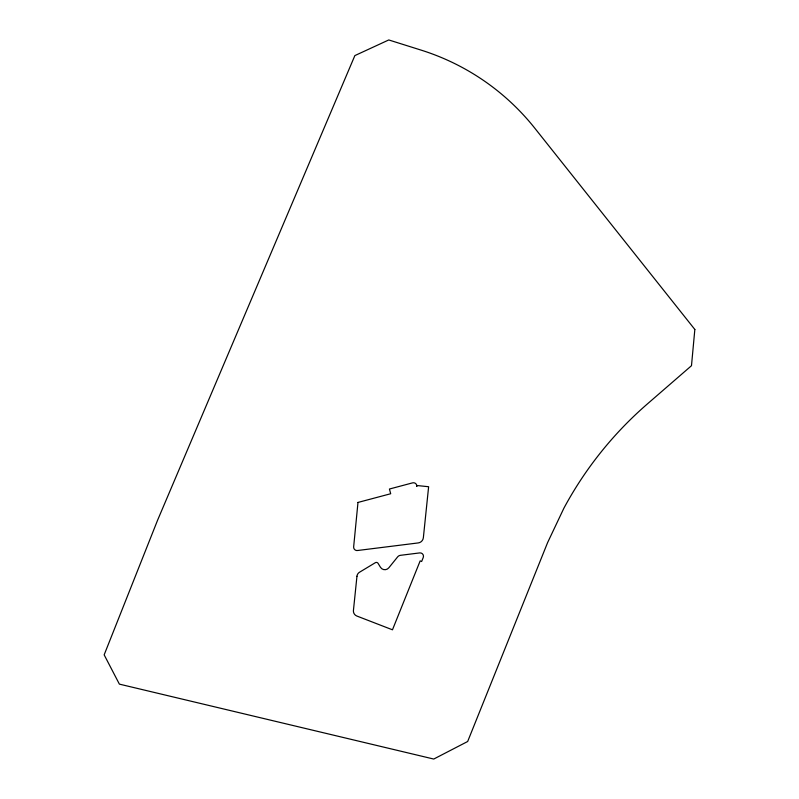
<?xml version="1.0" encoding="UTF-8"?>
<svg xmlns="http://www.w3.org/2000/svg" width="799" height="799" viewBox="0 0 799 799"><rect width="100%" height="100%" fill="white"/><g stroke="black" fill="none" stroke-linecap="round" stroke-linejoin="round"><path stroke-width="1.2" d="M694.84 329.468L691.485 365.702L647.31 403.994A369.697 369.697 0 0 0 563.914 508.154L547.595 542.621L467.665 741.502L433.747 759.05L119.381 684.124L104.16 654.85L157.573 520.239L354.866 55.59L388.763 39.95L421.113 50.117A235.266 235.266 0 0 1 534.751 128.14L694.84 329.468M357.982 502.441L353.657 546.836A3.386 3.386 0 0 0 357.762 550.481L418.237 542.93A5.883 5.883 0 0 0 423.36 537.707L428.624 486.731L416.918 485.522L416.828 486.451A3.366 3.366 0 0 0 412.614 482.856L389.433 489.028L390.691 493.742L357.982 502.441M356.953 576.289L353.428 610.466A5.373 5.373 0 0 0 356.773 615.999L392.469 629.802L420.164 560.888L421.652 561.477L423.25 557.502A3.366 3.366 0 0 0 419.715 552.908L400.489 555.315A4.365 4.365 0 0 0 397.622 556.903L388.813 567.819A5.124 5.124 0 0 1 380.444 567.25L378.107 563.385A2.017 2.017 0 0 0 375.34 562.696L359.52 572.234A5.373 5.373 0 0 0 356.953 576.289"/></g></svg>
